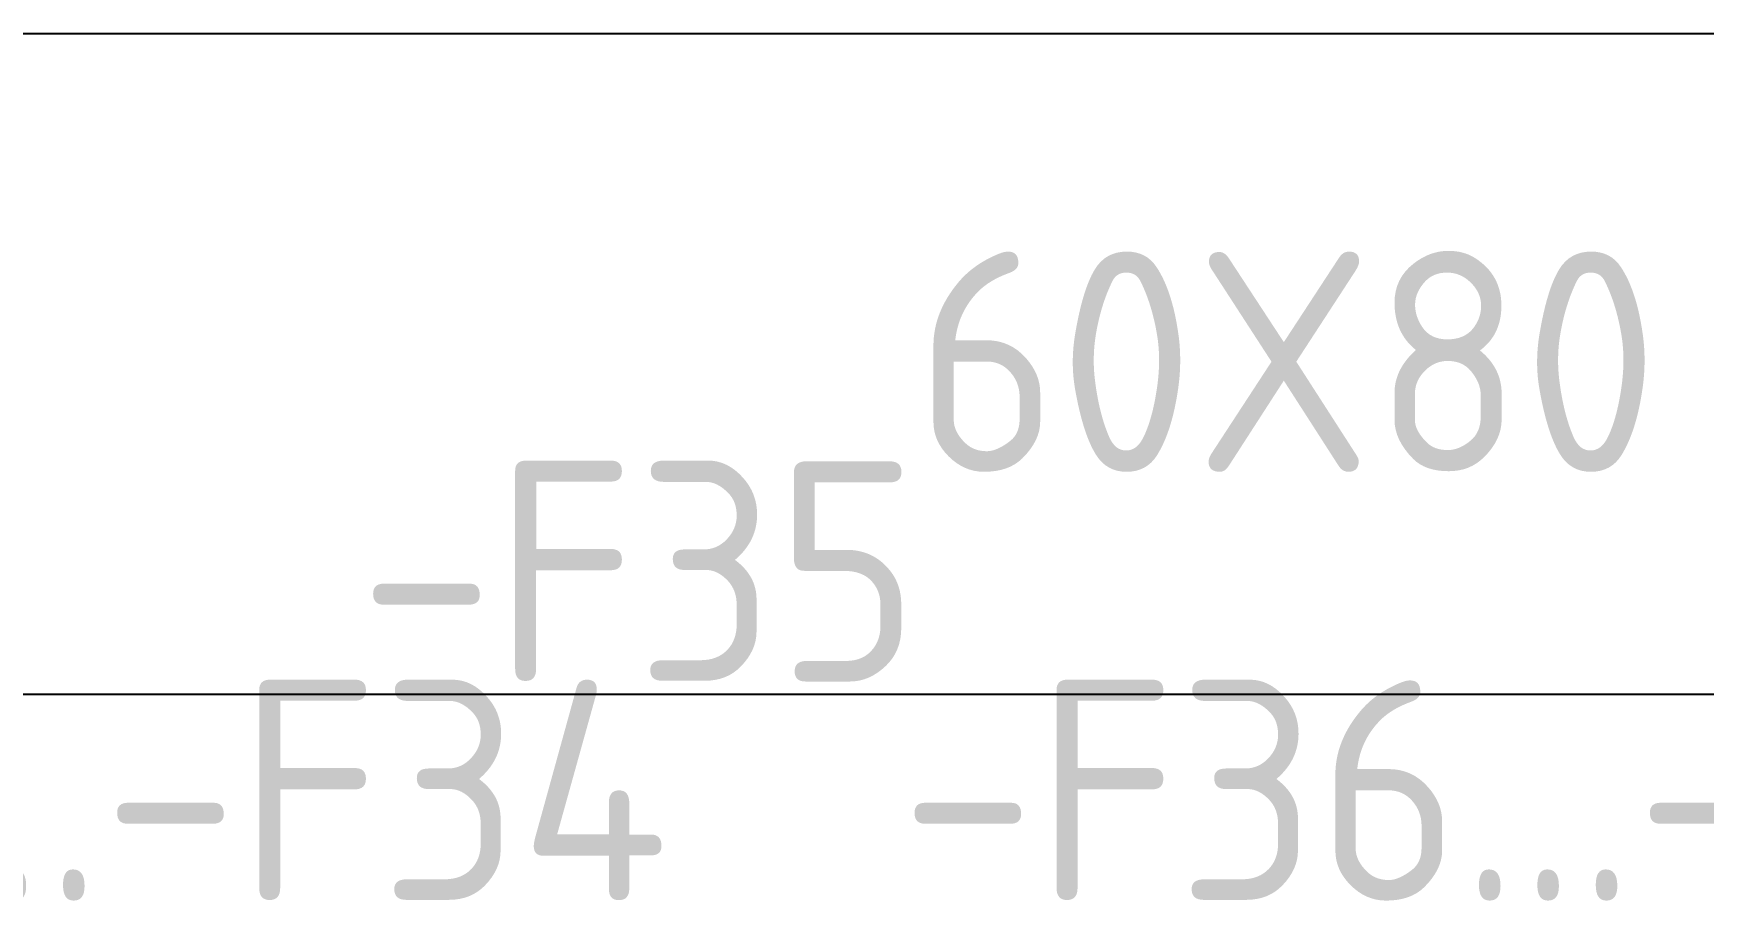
# Model space of a CAD drawing. Header units: millimetres. Extents: x 42151 to 59780, y 37376 to 44547.
# Drawn here: x 47329.2 to 47480.9, y 43666 to 43744.7 of the extents above; entities that cross this region are included whole.
import ezdxf
from ezdxf.enums import TextEntityAlignment as Align

# ---------------------------------------------------------------- set-up
doc = ezdxf.new("R2010")
doc.units = ezdxf.units.MM
for name, color, linetype in [('000-PI_TEXT', 7, 'Continuous'), ('002-PI-Kabelska kanalica', 150, 'Continuous'), ('SI-Ormari', 51, 'Continuous')]:
    doc.layers.add(name, color=color, linetype=linetype)
doc.styles.add('PI0', font='isocpeur.ttf', dxfattribs={"width": 0.9})

# ---------------------------------------------------------------- blocks, each defined once
blk = doc.blocks.new('*U137')
at = {"layer": '002-PI-Kabelska kanalica'}
for p, q in [((-20, -100), (-20, 519)), ((40, -100), (40, 519))]:
    blk.add_line(p, q, dxfattribs=at)

msp = doc.modelspace()

# ---------------------------------------------------------------- block references
at = {"layer": 'SI-Ormari', "rotation": 270}
msp.add_blockref('*U137', (47233.526, 43724.747), dxfattribs=at)

# ---------------------------------------------------------------- texts
at = {"layer": '000-PI_TEXT', "style": 'PI0', "width": 0.9}
for s, p in [('-F35', (47384.217, 43695.914)), ('-F31...-F34', (47329.8, 43676.016)), ('-F36...-F38', (47467.033, 43676.016))]:
    msp.add_text(s, height=20, dxfattribs=at).set_placement(p, align=Align.MIDDLE)
at = {"layer": '000-PI_TEXT', "insert": (47443.026, 43714.93), "char_height": 20, "width": 16.78721, "attachment_point": 5, "style": 'PI0'}
msp.add_mtext('{\\fISOCPEUR|b0|i0|c238|p34;6}0X{\\fISOCPEUR|b0|i0|c238|p34;8}0', dxfattribs=at)

doc.saveas('drawing.dxf')
